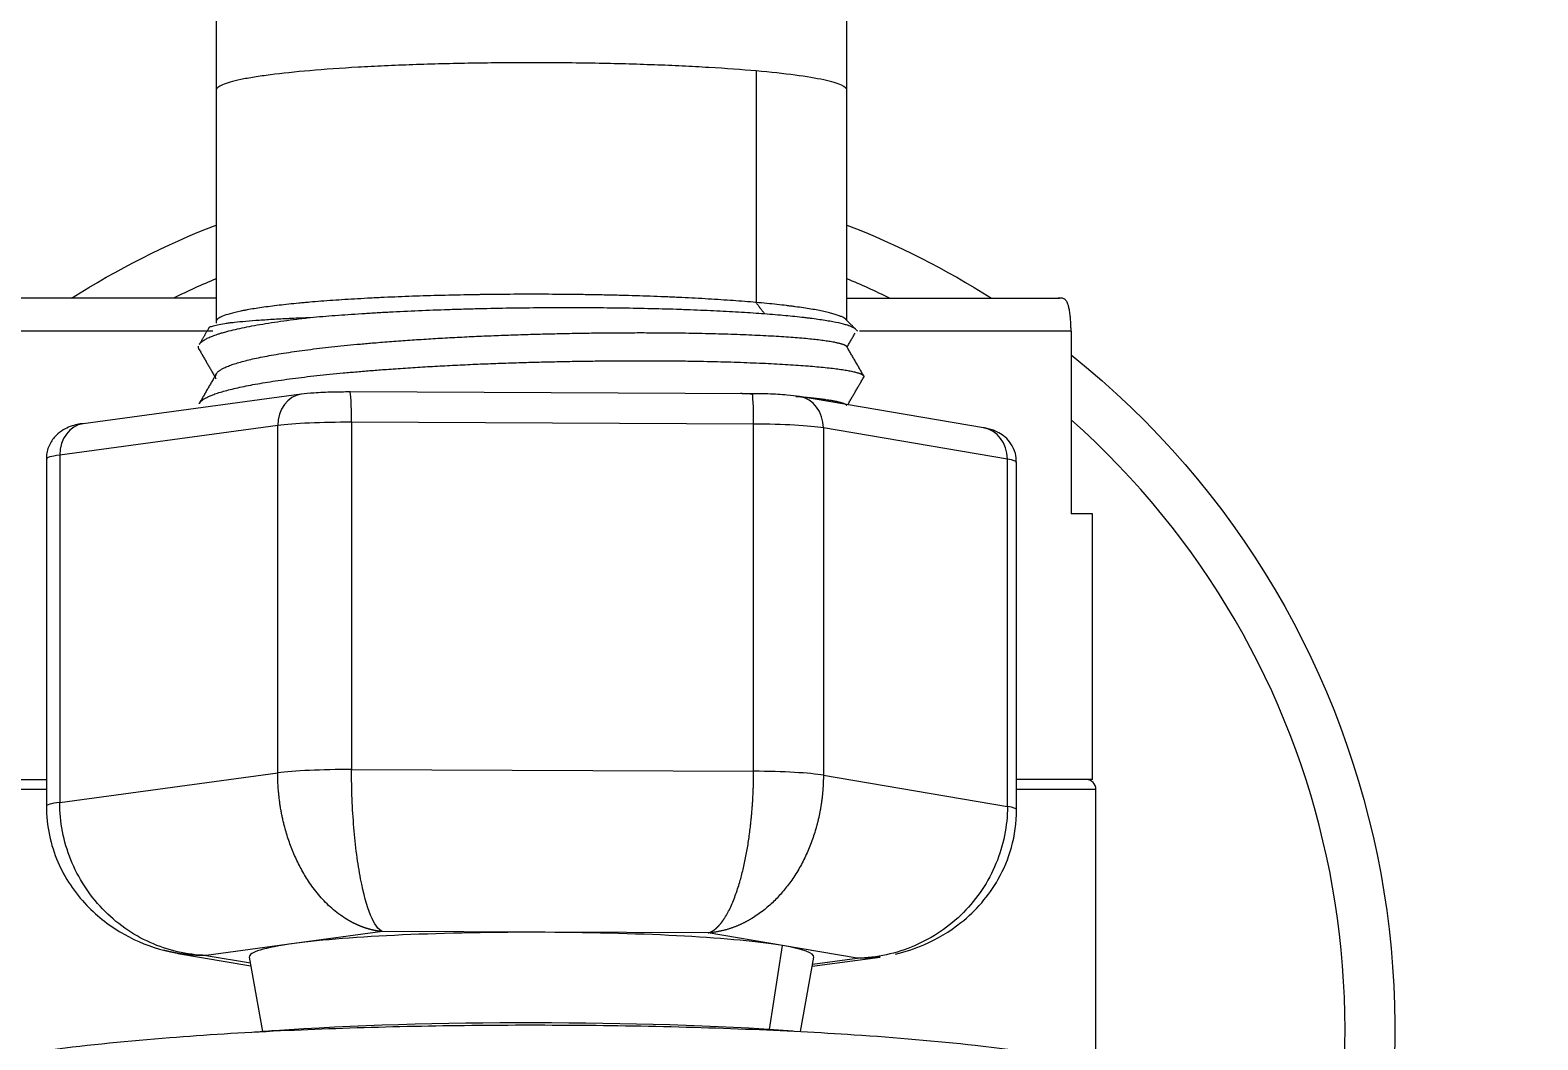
# Model space of a CAD drawing. Header units: millimetres. Extents: x 2433 to 4809, y -10272 to -6912.
# Drawn here: x 3178.9 to 3224.31, y -7964.46 to -7934.04 of the extents above; entities that cross this region are included whole.
import ezdxf

# ---------------------------------------------------------------- set-up
doc = ezdxf.new("R2010")
doc.units = ezdxf.units.MM
doc.layers.add('DIM', color=3, linetype='Continuous', lineweight=13)
doc.styles.add('ARIAL', font='arial.ttf')
doc.dimstyles.get("Standard").update_dxf_attribs({"dimtxt": 15, "dimasz": 15, "dimexe": 0.18, "dimexo": 0.0625, "dimgap": 4, "dimtad": 0, "dimtih": 1, "dimtoh": 1, "dimdec": 1, "dimdsep": 46, "dimtxsty": 'ARIAL', "dimcen": 0, "dimclrd": 3, "dimclre": 3, "dimclrt": 3, "dimadec": 0, "dimazin": 0, "dimtfac": 1, "dimtdec": 1, "dimtofl": 0, "dimtmove": 0, "dimatfit": 3, "dimfxl": 1, "dimtolj": 1, "dimtzin": 0, "dimarcsym": 0})

# ---------------------------------------------------------------- blocks, each defined once
blk = doc.blocks.new('*D43')
at = {"layer": 'Defpoints', "color": 0, "transparency": 16777216}
for p in [(3193.999, -7897.186), (3599.118, -9941.356), (3679.627, -9941.356)]:
    blk.add_point(p, dxfattribs=at)
at = {"layer": 'DIM', "color": 3, "lineweight": -2, "transparency": 16777216}
for p, q in [((3194.062, -7897.186), (3679.807, -7897.186)), ((3679.627, -7915.186), (3679.627, -8902.472)), ((3679.627, -9923.356), (3679.627, -8936.071)), ((3599.18, -9941.356), (3679.807, -9941.356))]:
    blk.add_line(p, q, dxfattribs=at)
at = {"layer": 'DIM', "color": 3, "transparency": 16777216}
for points in [[(3676.627, -7915.186), (3682.627, -7915.186), (3679.627, -7897.186)], [(3676.627, -9923.356), (3682.627, -9923.356), (3679.627, -9941.356)]]:
    blk.add_solid(points, dxfattribs=at)
at = {"layer": 'DIM', "color": 3, "transparency": 16777216, "insert": (3679.627, -8919.271), "char_height": 18, "attachment_point": 5, "style": 'ARIAL'}
blk.add_mtext('\\A1;(2280)', dxfattribs=at)

msp = doc.modelspace()

# ---------------------------------------------------------------- linework, layer by layer
at = {"linetype": 'Continuous', "lineweight": 18}
for p, q in [((3184.499, -7906.686), (3184.499, -7935.853)), ((3203.499, -7935.853), (3203.499, -7906.686)), ((3184.499, -7935.853), (3184.499, -7936.686)), ((3203.499, -7936.686), (3203.499, -7935.852)), ((3184.499, -7942.116), (3178.135, -7942.116)), ((3203.499, -7942.116), (3209.899, -7942.116)), ((3210.248, -7943.116), (3210.248, -7948.616)), ((3187.061, -7945.012), (3180.494, -7945.9)), ((3200.643, -7944.995), (3188.533, -7944.943)), ((3200.643, -7944.995), (3200.639, -7944.999)), ((3207.611, -7946.019), (3202.067, -7945.08)), ((3179.389, -7946.962), (3179.389, -7957.422)), ((3208.609, -7957.525), (3208.609, -7947.065)), ((3210.899, -7948.616), (3210.248, -7948.616)), ((3210.899, -7956.616), (3210.899, -7948.616)), ((3177.099, -7956.616), (3179.389, -7956.616)), ((3210.899, -7956.616), (3208.61, -7956.616)), ((3210.999, -7965.175), (3210.999, -7956.916)), ((3183.345, -7961.852), (3185.546, -7962.225)), ((3185.5, -7961.968), (3185.897, -7964.208)), ((3202.102, -7964.208), (3202.498, -7961.968)), ((3202.45, -7962.239), (3204.504, -7961.962))]:
    msp.add_line(p, q, dxfattribs=at)
at = {"linetype": 'Continuous', "lineweight": 13}
for p, q in [((3200.765, -7935.274), (3200.765, -7942.247)), ((3184.397, -7943.116), (3178.52, -7943.116)), ((3210.248, -7943.116), (3203.879, -7943.116)), ((3186.355, -7945.956), (3179.788, -7946.844)), ((3186.355, -7956.416), (3186.355, -7945.956)), ((3200.688, -7945.908), (3188.578, -7945.856)), ((3188.578, -7945.856), (3188.578, -7956.316)), ((3200.688, -7956.368), (3200.688, -7945.908)), ((3208.333, -7946.966), (3202.789, -7946.026)), ((3202.789, -7946.026), (3202.789, -7956.486)), ((3179.788, -7946.844), (3179.788, -7957.304)), ((3208.333, -7957.426), (3208.333, -7946.966)), ((3179.788, -7957.304), (3186.355, -7956.416)), ((3188.578, -7956.316), (3200.688, -7956.368)), ((3202.789, -7956.486), (3208.333, -7957.426)), ((3179.39, -7956.916), (3176.999, -7956.916)), ((3210.999, -7956.916), (3208.609, -7956.916)), ((3189.512, -7961.196), (3186.854, -7961.555)), ((3194.414, -7961.217), (3189.512, -7961.196)), ((3199.315, -7961.237), (3194.414, -7961.217)), ((3201.559, -7961.618), (3199.315, -7961.237)), ((3186.854, -7961.555), (3184.196, -7961.915)), ((3201.164, -7964.144), (3201.559, -7961.618)), ((3203.803, -7961.998), (3201.559, -7961.618)), ((3184.196, -7961.915), (3185.531, -7962.141)), ((3202.461, -7962.18), (3203.803, -7961.998))]:
    msp.add_line(p, q, dxfattribs=at)
at = {"linetype": 'Continuous', "lineweight": 18, "extrusion": (0, 0, -1)}
for start, end in [(57.7941, 68.5659), (111.4341, 122.2059), (128.6803, 210.5719)]:
    msp.add_arc((-3193.999, -7964.116), 26, start, end, dxfattribs=at)
at = {"linetype": 'Continuous', "lineweight": 13}
for start, end in [(112.815, 116.1112), (63.8888, 67.185), (336.0234, 48.4537)]:
    msp.add_arc((3193.999, -7964.116), 24.5, start, end, dxfattribs=at)
at = {"linetype": 'Continuous', "lineweight": 18}
msp.add_arc((3210.699, -7956.916), 0.3, 0, 90, dxfattribs=at)
at = {"linetype": 'Continuous', "lineweight": 13}
for centre, major_axis, ratio, start_param, end_param in [((3187.195, -7946.003), (0.134, -0.991), 0.837434, 3.141318, 4.552236), ((3188.529, -7945.943), (-0.004, -1), 0.048541, 1.658166, 3.141592), ((3200.639, -7945.995), (-0.004, -1), 0.048541, 1.658166, 3.141592), ((3201.9, -7946.066), (0.167, 0.986), 0.885976, 4.901458, 6.283464), ((3180.629, -7946.891), (0.134, -0.991), 0.837434, 3.141612, 4.552236), ((3188.456, -7946.074), (2.5, 0), 0.087156, 1.52205, 2.569248), ((3200.566, -7946.125), (2.5, 0), 0.087156, 0.474853, 1.52205), ((3207.443, -7947.005), (0.167, 0.986), 0.885976, 4.901458, 6.28317), ((3181.889, -7946.962), (2.5, 0), 0.087156, 2.569248, 3.14159), ((3206.109, -7947.065), (2.5, 0), 0.087156, 6.283184, 6.758038), ((3188.456, -7956.534), (-2.5, 0), 0.087156, 4.663643, 5.71084), ((3200.566, -7956.585), (-2.5, 0), 0.087156, 3.616445, 4.663643), ((3181.889, -7957.422), (-2.5, 0), 0.087156, 5.71084, 6.284183), ((3206.109, -7957.525), (-2.5, 0), 0.087156, 3.142344, 3.616445)]:
    msp.add_ellipse(centre, major_axis=major_axis, ratio=ratio, start_param=start_param, end_param=end_param, dxfattribs=at)
at = {"linetype": 'Continuous', "lineweight": 18}
for centre, major_axis, start_param, end_param in [((3193.999, -7961.957), (-8.5, 0), 4.663643, 5.71084), ((3193.999, -7961.957), (-8.5, 0), 3.616445, 4.663643), ((3193.999, -7961.957), (-8.5, 0), 5.71084, 6.298596), ((3193.999, -7961.957), (-8.5, 0), 3.12616, 3.616445), ((3193.999, -7965.022), (-12.36, 0), 4.022549, 5.388357), ((3193.999, -7965.022), (-12.36, 0), 5.388357, 5.46252)]:
    msp.add_ellipse(centre, major_axis=major_axis, ratio=0.087156, start_param=start_param, end_param=end_param, dxfattribs=at)
for points, knots in [([(3193.999, -7935.027), (3193.712, -7935.027), (3193.424, -7935.028), (3192.824, -7935.033), (3192.513, -7935.036), (3191.597, -7935.052), (3191.003, -7935.067), (3190.138, -7935.098), (3189.852, -7935.109), (3189.299, -7935.135), (3189.032, -7935.148), (3188.256, -7935.193), (3187.773, -7935.227), (3186.881, -7935.304), (3186.483, -7935.346), (3185.962, -7935.413), (3185.801, -7935.436), (3185.503, -7935.484), (3185.367, -7935.508), (3185.004, -7935.584), (3184.82, -7935.635), (3184.57, -7935.741), (3184.504, -7935.796), (3184.5, -7935.852), (3184.499, -7935.854), (3184.499, -7935.855)], [0, 0, 0, 0, 0.057907, 0.057907, 0.120447, 0.120447, 0.245525, 0.245525, 0.308064, 0.308064, 0.370603, 0.370603, 0.495681, 0.495681, 0.620759, 0.620759, 0.683298, 0.683298, 0.745837, 0.745837, 0.870915, 0.870915, 0.995993, 0.995993, 1, 1, 1, 1]), ([(3200.765, -7935.274), (3200.33, -7935.235), (3199.854, -7935.201), (3199.079, -7935.155), (3198.81, -7935.14), (3198.263, -7935.114), (3197.705, -7935.091), (3197.123, -7935.072), (3196.529, -7935.056), (3196.225, -7935.049), (3195.305, -7935.033), (3194.688, -7935.027), (3194.045, -7935.027), (3194.022, -7935.027), (3193.999, -7935.027)], [0, 0, 0, 0, 0.247707, 0.247707, 0.37156, 0.37156, 0.495414, 0.619267, 0.619267, 0.743121, 0.743121, 0.990828, 0.990828, 1, 1, 1, 1]), ([(3203.498, -7935.869), (3203.499, -7935.867), (3203.499, -7935.864), (3203.504, -7935.807), (3203.447, -7935.753), (3203.272, -7935.673), (3203.199, -7935.647), (3203.023, -7935.595), (3202.919, -7935.569), (3202.568, -7935.493), (3202.28, -7935.446), (3201.598, -7935.355), (3201.201, -7935.312), (3200.765, -7935.274)], [0, 0, 0, 0, 0.010976, 0.010976, 0.258232, 0.258232, 0.38186, 0.38186, 0.505488, 0.505488, 0.752744, 0.752744, 1, 1, 1, 1]), ([(3200.757, -7942.246), (3200.537, -7942.227), (3200.307, -7942.209), (3199.829, -7942.175), (3199.581, -7942.158), (3199.195, -7942.135), (3199.064, -7942.128), (3198.798, -7942.114), (3198.662, -7942.107), (3198.49, -7942.099), (3198.455, -7942.097), (3198.386, -7942.094), (3198.351, -7942.092), (3198.247, -7942.088), (3198.177, -7942.085), (3197.966, -7942.076), (3197.824, -7942.07), (3197.394, -7942.054), (3197.102, -7942.045), (3196.657, -7942.033), (3196.508, -7942.03), (3196.206, -7942.023), (3196.054, -7942.02), (3195.824, -7942.016), (3195.746, -7942.015), (3195.592, -7942.012), (3195.361, -7942.009), (3195.129, -7942.006), (3194.666, -7942.002), (3194.357, -7942), (3193.738, -7942), (3193.428, -7942.001), (3192.963, -7942.005), (3192.808, -7942.007), (3192.614, -7942.009), (3192.537, -7942.01), (3192.382, -7942.013), (3192.267, -7942.015), (3191.884, -7942.021), (3191.582, -7942.027), (3190.989, -7942.043), (3190.697, -7942.051), (3190.267, -7942.067), (3190.124, -7942.072), (3189.842, -7942.084), (3189.702, -7942.09), (3189.494, -7942.1), (3189.425, -7942.103), (3189.289, -7942.11), (3189.086, -7942.12), (3188.889, -7942.131), (3188.501, -7942.153), (3188.251, -7942.169), (3187.771, -7942.203), (3187.54, -7942.221), (3187.263, -7942.244), (3187.181, -7942.252), (3187.1, -7942.259), (3187.046, -7942.264), (3187.02, -7942.267), (3186.887, -7942.279), (3186.785, -7942.29), (3186.487, -7942.321), (3186.301, -7942.343), (3185.955, -7942.388), (3185.794, -7942.411), (3185.573, -7942.446), (3185.502, -7942.458), (3185.401, -7942.476), (3185.368, -7942.483), (3185.304, -7942.495), (3185.273, -7942.501), (3185.121, -7942.533), (3185.015, -7942.559), (3184.832, -7942.611), (3184.755, -7942.637), (3184.662, -7942.677), (3184.607, -7942.703), (3184.568, -7942.73), (3184.543, -7942.75), (3184.536, -7942.757), (3184.527, -7942.767), (3184.524, -7942.77), (3184.518, -7942.777), (3184.506, -7942.794), (3184.5, -7942.811), (3184.5, -7942.826), (3184.499, -7942.827), (3184.499, -7942.828)], [0, 0, 0, 0, 0.04158, 0.04158, 0.08316, 0.08316, 0.10395, 0.10395, 0.12474, 0.12474, 0.129938, 0.129938, 0.135135, 0.135135, 0.14553, 0.14553, 0.16632, 0.16632, 0.2079, 0.2079, 0.22869, 0.22869, 0.24948, 0.24948, 0.259875, 0.259875, 0.27027, 0.29106, 0.29106, 0.33264, 0.33264, 0.37422, 0.37422, 0.39501, 0.39501, 0.400208, 0.405406, 0.415801, 0.415801, 0.457381, 0.457381, 0.498961, 0.498961, 0.519751, 0.519751, 0.540541, 0.540541, 0.550936, 0.550936, 0.561331, 0.582121, 0.582121, 0.623701, 0.623701, 0.665281, 0.665281, 0.675676, 0.680873, 0.680873, 0.686071, 0.686071, 0.706861, 0.706861, 0.748441, 0.748441, 0.790021, 0.790021, 0.810811, 0.810811, 0.821206, 0.821206, 0.831601, 0.831601, 0.873181, 0.873181, 0.914761, 0.914761, 0.935551, 0.956341, 0.956341, 0.966736, 0.966736, 0.971934, 0.971934, 0.977131, 0.997921, 0.997921, 1, 1, 1, 1]), ([(3203.462, -7942.756), (3203.462, -7942.756), (3203.461, -7942.755), (3203.433, -7942.728), (3203.39, -7942.701), (3203.303, -7942.661), (3203.27, -7942.648), (3203.215, -7942.628), (3203.196, -7942.622), (3203.155, -7942.608), (3203.134, -7942.602), (3203.068, -7942.582), (3202.972, -7942.556), (3202.863, -7942.53), (3202.689, -7942.493), (3202.559, -7942.469), (3202.272, -7942.421), (3202.114, -7942.398), (3201.9, -7942.369), (3201.856, -7942.364), (3201.767, -7942.352), (3201.722, -7942.347), (3201.583, -7942.33), (3201.488, -7942.319), (3201.292, -7942.298), (3201.191, -7942.287), (3200.982, -7942.267), (3200.875, -7942.257), (3200.765, -7942.247)], [0, 0, 0, 0, 0.002209, 0.002209, 0.144751, 0.144751, 0.216021, 0.216021, 0.251657, 0.251657, 0.287292, 0.287292, 0.358563, 0.429834, 0.429834, 0.572375, 0.572375, 0.714917, 0.714917, 0.750552, 0.750552, 0.786188, 0.786188, 0.857458, 0.857458, 0.928729, 0.928729, 1, 1, 1, 1]), ([(3210.248, -7943.116), (3210.248, -7943.084), (3210.248, -7943.052), (3210.247, -7943.013), (3210.247, -7943.006), (3210.247, -7942.99), (3210.246, -7942.983), (3210.246, -7942.961), (3210.245, -7942.946), (3210.244, -7942.904), (3210.242, -7942.878), (3210.24, -7942.828), (3210.238, -7942.805), (3210.235, -7942.762), (3210.233, -7942.741), (3210.231, -7942.712), (3210.23, -7942.703), (3210.228, -7942.684), (3210.227, -7942.676), (3210.223, -7942.632), (3210.219, -7942.602), (3210.211, -7942.547), (3210.208, -7942.522), (3210.2, -7942.476), (3210.196, -7942.456), (3210.188, -7942.417), (3210.183, -7942.4), (3210.175, -7942.367), (3210.171, -7942.353), (3210.159, -7942.312), (3210.15, -7942.289), (3210.134, -7942.249), (3210.125, -7942.233), (3210.109, -7942.205), (3210.1, -7942.193), (3210.083, -7942.173), (3210.075, -7942.164), (3210.058, -7942.15), (3210.05, -7942.145), (3210.033, -7942.136), (3210.024, -7942.132), (3209.999, -7942.123), (3209.982, -7942.12), (3209.948, -7942.117), (3209.914, -7942.116), (3209.88, -7942.116), (3209.864, -7942.116)], [0, 0, 0, 0, 0.015625, 0.015625, 0.019531, 0.019531, 0.023437, 0.023437, 0.03125, 0.03125, 0.046875, 0.046875, 0.0625, 0.0625, 0.078125, 0.078125, 0.085938, 0.085938, 0.09375, 0.09375, 0.125, 0.125, 0.15625, 0.15625, 0.1875, 0.1875, 0.21875, 0.21875, 0.25, 0.25, 0.3125, 0.3125, 0.375, 0.375, 0.4375, 0.4375, 0.5, 0.5, 0.5625, 0.5625, 0.625, 0.625, 0.75, 0.75, 0.875, 1, 1, 1, 1]), ([(3184.281, -7943.012), (3184.283, -7943.009), (3184.285, -7943.006), (3184.291, -7943), (3184.295, -7942.997), (3184.318, -7942.981), (3184.347, -7942.969), (3184.429, -7942.943), (3184.481, -7942.93), (3184.606, -7942.904), (3184.68, -7942.891), (3184.808, -7942.871), (3184.853, -7942.865), (3184.925, -7942.856), (3184.949, -7942.853), (3185, -7942.847), (3185.026, -7942.844), (3185.158, -7942.829), (3185.273, -7942.818), (3185.522, -7942.797), (3185.656, -7942.786), (3185.944, -7942.766), (3186.097, -7942.756), (3186.341, -7942.742), (3186.425, -7942.738), (3186.555, -7942.731), (3186.599, -7942.729), (3186.687, -7942.724), (3186.732, -7942.722), (3186.958, -7942.712), (3187.148, -7942.704), (3187.345, -7942.697)], [0, 0, 0, 0, 0.02534, 0.02534, 0.051682, 0.051682, 0.157051, 0.157051, 0.26242, 0.26242, 0.367788, 0.367788, 0.420472, 0.420472, 0.446815, 0.446815, 0.473157, 0.473157, 0.578525, 0.578525, 0.683894, 0.683894, 0.789263, 0.789263, 0.841947, 0.841947, 0.868289, 0.868289, 0.894631, 0.894631, 1, 1, 1, 1]), ([(3187.345, -7942.697), (3187.584, -7942.676), (3187.832, -7942.655), (3188.345, -7942.617), (3188.61, -7942.598), (3188.952, -7942.577), (3189.021, -7942.572), (3189.159, -7942.564), (3189.369, -7942.551), (3189.58, -7942.54), (3190.008, -7942.517), (3190.298, -7942.503), (3190.888, -7942.478), (3191.187, -7942.467), (3191.644, -7942.452), (3191.798, -7942.447), (3192.03, -7942.44), (3192.108, -7942.438), (3192.264, -7942.434), (3192.342, -7942.432), (3192.732, -7942.423), (3193.045, -7942.416), (3193.67, -7942.406), (3193.982, -7942.403), (3194.607, -7942.398), (3194.919, -7942.398), (3195.31, -7942.398), (3195.388, -7942.398), (3195.544, -7942.399), (3195.622, -7942.399), (3195.855, -7942.4), (3196.009, -7942.401), (3196.468, -7942.406), (3196.769, -7942.41), (3197.361, -7942.42), (3197.652, -7942.426), (3198.082, -7942.438), (3198.223, -7942.442), (3198.434, -7942.449), (3198.504, -7942.452), (3198.644, -7942.457), (3198.713, -7942.459), (3199.057, -7942.472), (3199.323, -7942.484), (3199.837, -7942.508), (3200.085, -7942.522), (3200.563, -7942.551), (3200.793, -7942.566), (3201.013, -7942.583)], [0, 0, 0, 0, 0.0625, 0.0625, 0.125, 0.125, 0.140625, 0.140625, 0.15625, 0.1875, 0.1875, 0.25, 0.25, 0.3125, 0.3125, 0.34375, 0.34375, 0.359375, 0.359375, 0.375, 0.375, 0.4375, 0.4375, 0.5, 0.5, 0.5625, 0.5625, 0.578125, 0.578125, 0.59375, 0.59375, 0.625, 0.625, 0.6875, 0.6875, 0.75, 0.75, 0.78125, 0.78125, 0.796875, 0.796875, 0.8125, 0.8125, 0.875, 0.875, 0.9375, 0.9375, 1, 1, 1, 1]), ([(3201.013, -7942.583), (3201.236, -7942.599), (3201.446, -7942.617), (3201.842, -7942.654), (3202.028, -7942.673), (3202.245, -7942.698), (3202.288, -7942.704), (3202.371, -7942.714), (3202.412, -7942.719), (3202.532, -7942.734), (3202.608, -7942.745), (3202.827, -7942.776), (3202.958, -7942.798), (3203.193, -7942.843), (3203.296, -7942.865), (3203.429, -7942.901), (3203.47, -7942.912), (3203.517, -7942.927), (3203.526, -7942.93), (3203.544, -7942.936), (3203.552, -7942.939), (3203.578, -7942.948), (3203.593, -7942.954), (3203.667, -7942.984), (3203.711, -7943.008), (3203.742, -7943.034), (3203.745, -7943.037), (3203.748, -7943.04)], [0, 0, 0, 0, 0.140607, 0.140607, 0.281215, 0.281215, 0.316367, 0.316367, 0.351519, 0.351519, 0.421822, 0.421822, 0.56243, 0.56243, 0.703037, 0.703037, 0.773341, 0.773341, 0.790917, 0.790917, 0.808493, 0.808493, 0.843645, 0.843645, 0.984252, 0.984252, 1, 1, 1, 1]), ([(3188.533, -7944.943), (3188.355, -7944.943), (3187.976, -7944.946), (3187.456, -7944.969), (3187.176, -7944.997), (3187.061, -7945.012)], [0, 0, 0, 0, 0.308566, 0.686893, 1, 1, 1, 1]), ([(3202.067, -7945.08), (3201.957, -7945.062), (3201.682, -7945.029), (3201.182, -7945.002), (3200.809, -7944.996), (3200.643, -7944.995)], [0, 0, 0, 0, 0.321572, 0.714861, 1, 1, 1, 1]), ([(3180.494, -7945.9), (3180.381, -7945.9), (3180.194, -7945.945), (3179.892, -7946.073), (3179.658, -7946.251), (3179.474, -7946.52), (3179.382, -7946.782), (3179.397, -7946.934), (3179.402, -7946.965)], [0, 0, 0, 0, 0.305779, 0.445168, 0.591943, 0.763431, 0.950894, 1, 1, 1, 1]), ([(3208.596, -7947.062), (3208.602, -7946.968), (3208.585, -7946.772), (3208.457, -7946.506), (3208.276, -7946.299), (3208.084, -7946.167), (3207.904, -7946.088), (3207.753, -7946.047), (3207.657, -7946.026), (3207.611, -7946.019)], [0, 0, 0, 0, 0.153904, 0.335455, 0.487471, 0.621806, 0.743725, 0.871447, 1, 1, 1, 1]), ([(3179.389, -7957.422), (3179.39, -7957.719), (3179.449, -7958.287), (3179.784, -7959.342), (3180.51, -7960.429), (3181.677, -7961.316), (3182.517, -7961.654), (3182.951, -7961.767)], [0, 0, 0, 0, 0.145127, 0.285082, 0.545672, 0.782265, 1, 1, 1, 1]), ([(3204.957, -7961.875), (3205.255, -7961.806), (3205.947, -7961.577), (3207.094, -7960.902), (3208.003, -7959.854), (3208.509, -7958.636), (3208.607, -7957.918), (3208.609, -7957.525)], [0, 0, 0, 0, 0.148927, 0.361089, 0.64285, 0.812455, 1, 1, 1, 1]), ([(3183.344, -7961.852), (3183.342, -7961.851), (3183.332, -7961.85), (3183.313, -7961.846), (3183.287, -7961.842), (3183.261, -7961.837), (3183.235, -7961.832), (3183.21, -7961.827), (3183.185, -7961.822), (3183.16, -7961.817), (3183.135, -7961.811), (3183.111, -7961.806), (3183.087, -7961.8), (3183.063, -7961.795), (3183.04, -7961.789), (3183.017, -7961.784), (3182.994, -7961.778), (3182.971, -7961.772), (3182.949, -7961.766), (3182.932, -7961.762), (3182.923, -7961.759), (3182.921, -7961.759)], [0, 0, 0, 0, 0.010741, 0.07289, 0.13444, 0.195392, 0.255746, 0.315501, 0.374659, 0.433218, 0.491179, 0.548542, 0.605307, 0.661473, 0.717042, 0.772012, 0.826384, 0.880158, 0.933334, 0.985911, 1, 1, 1, 1]), ([(3214.949, -7966.122), (3214.847, -7966.087), (3213.948, -7965.782), (3212.256, -7965.398), (3209.836, -7964.932), (3207.07, -7964.575), (3203.975, -7964.309), (3200.437, -7964.126), (3196.911, -7964.029), (3193.303, -7964.008), (3189.78, -7964.057), (3186.337, -7964.179), (3182.89, -7964.393), (3179.805, -7964.695), (3176.929, -7965.151), (3174.811, -7965.588), (3173.599, -7965.964), (3173.262, -7966.075)], [0, 0, 0, 0, 0.007267, 0.063999, 0.122625, 0.19141, 0.284019, 0.361251, 0.441573, 0.517676, 0.593093, 0.669703, 0.750451, 0.843607, 0.913436, 0.976116, 1, 1, 1, 1])]:
    msp.add_open_spline(points, degree=3, knots=knots, dxfattribs=at)
for points, degree in [([(3184.499, -7935.856), (3184.499, -7939.364), (3184.499, -7942.873)], 2), ([(3203.499, -7942.793), (3203.499, -7939.3), (3203.499, -7935.808)], 2), ([(3200.765, -7942.247), (3200.763, -7942.247), (3200.76, -7942.247), (3200.757, -7942.246)], 3), ([(3203.822, -7943.113), (3203.64, -7942.933), (3203.459, -7942.753)], 2), ([(3184.284, -7943.008), (3184.137, -7943.261), (3183.991, -7943.514)], 2), ([(3203.504, -7943.59), (3203.745, -7943.173)], 1), ([(3183.992, -7943.668), (3184.225, -7944.072), (3184.459, -7944.477)], 2), ([(3204.004, -7944.456), (3203.748, -7944.014), (3203.493, -7943.572)], 2), ([(3184.503, -7944.402), (3184.247, -7944.844), (3183.992, -7945.286)], 2), ([(3203.525, -7945.327), (3203.765, -7944.912), (3204.004, -7944.497)], 2)]:
    msp.add_open_spline(points, degree=degree, dxfattribs=at)
at = {"linetype": 'Continuous', "lineweight": 13}
msp.add_open_spline([(3200.757, -7942.246), (3201.013, -7942.583)], degree=1, dxfattribs=at)
at = {"linetype": 'Continuous', "lineweight": 18}
for points, weights, knots in [([(3183.991, -7943.514), (3184.073, -7943.37), (3184.46, -7943.232), (3185.303, -7942.931), (3187.345, -7942.697)], [0.976572988724, 0.980584578644, 1, 0.958656238236, 0.987160656757], [0, 0, 0, 0.319547, 0.319547, 1, 1, 1]), ([(3184.502, -7944.551), (3184.38, -7944.337), (3184.946, -7944.132), (3185.9, -7943.787), (3188.4, -7943.541), (3190.899, -7943.294), (3193.989, -7943.205), (3197.078, -7943.116), (3199.578, -7943.186), (3202.078, -7943.255), (3203.033, -7943.423), (3203.443, -7943.495), (3203.492, -7943.57)], [0.976606182363, 0.970392239929, 1, 0.951056516295, 1, 0.951056516295, 1, 0.951056516295, 1, 0.951056516295, 1, 0.978381081145, 0.97586082945], [0, 0, 0, 0.119869, 0.119869, 0.31802, 0.31802, 0.516172, 0.516172, 0.714323, 0.714323, 0.912474, 0.912474, 1, 1, 1]), ([(3183.991, -7945.287), (3184.074, -7945.143), (3184.46, -7945.005), (3185.466, -7944.647), (3188.1, -7944.391), (3190.733, -7944.136), (3193.989, -7944.047), (3197.245, -7943.958), (3199.879, -7944.036), (3202.513, -7944.114), (3203.519, -7944.296), (3204.063, -7944.394), (3204.004, -7944.496)], [0.976599853905, 0.980649177473, 1, 0.951056516295, 1, 0.951056516295, 1, 0.951056516295, 1, 0.951056516295, 1, 0.972944503591, 0.975801053915], [0, 0, 0, 0.079903, 0.079903, 0.281998, 0.281998, 0.484093, 0.484093, 0.686188, 0.686188, 0.888284, 0.888284, 1, 1, 1]), ([(3201.96, -7945.074), (3202.645, -7945.128), (3203.033, -7945.196), (3203.445, -7945.268), (3203.492, -7945.344)], [0.976179661648, 0.979520873618, 1, 0.978273820492, 0.975836291496], [0, 0, 0, 0.485226, 0.485226, 1, 1, 1])]:
    msp.add_rational_spline(points, weights, degree=2, knots=knots, dxfattribs=at)
for points, weights in [([(3183.992, -7943.668), (3183.963, -7943.618), (3183.971, -7943.567)], [0.976623557944, 0.975201345112, 0.975625831554]), ([(3200.294, -7944.982), (3200.495, -7944.99), (3200.685, -7944.998)], [0.987163424121, 0.984136041983, 0.981896361767])]:
    msp.add_rational_spline(points, weights, degree=2, dxfattribs=at)
at = {"linetype": 'Continuous', "lineweight": 13}
for points, knots in [([(3189.512, -7961.196), (3189.504, -7961.195), (3189.488, -7961.193), (3189.464, -7961.191), (3189.441, -7961.188), (3189.418, -7961.185), (3189.394, -7961.182), (3189.371, -7961.178), (3189.349, -7961.174), (3189.326, -7961.171), (3189.304, -7961.166), (3189.281, -7961.162), (3189.259, -7961.158), (3189.237, -7961.153), (3189.216, -7961.148), (3189.194, -7961.143), (3189.173, -7961.138), (3189.152, -7961.133), (3189.131, -7961.127), (3189.11, -7961.122), (3189.09, -7961.116), (3189.07, -7961.11), (3189.05, -7961.104), (3189.03, -7961.098), (3189.01, -7961.092), (3188.99, -7961.085), (3188.971, -7961.079), (3188.952, -7961.072), (3188.933, -7961.066), (3188.914, -7961.059), (3188.896, -7961.052), (3188.878, -7961.045), (3188.86, -7961.038), (3188.842, -7961.031), (3188.824, -7961.024), (3188.806, -7961.016), (3188.789, -7961.009), (3188.772, -7961.002), (3188.755, -7960.994), (3188.738, -7960.987), (3188.722, -7960.979), (3188.706, -7960.971), (3188.69, -7960.964), (3188.674, -7960.956), (3188.658, -7960.948), (3188.642, -7960.941), (3188.627, -7960.933), (3188.612, -7960.925), (3188.597, -7960.918), (3188.582, -7960.91), (3188.568, -7960.902), (3188.553, -7960.894), (3188.539, -7960.886), (3188.525, -7960.879), (3188.512, -7960.871), (3188.498, -7960.863), (3188.485, -7960.855), (3188.471, -7960.848), (3188.458, -7960.84), (3188.446, -7960.832), (3188.433, -7960.824), (3188.42, -7960.817), (3188.408, -7960.809), (3188.396, -7960.802), (3188.384, -7960.794), (3188.373, -7960.787), (3188.361, -7960.779), (3188.281, -7960.727), (3188.137, -7960.624), (3187.937, -7960.455), (3187.751, -7960.273), (3187.58, -7960.081), (3187.423, -7959.882), (3187.245, -7959.628), (3187.054, -7959.308), (3186.862, -7958.915), (3186.702, -7958.508), (3186.608, -7958.207), (3186.559, -7958.024), (3186.543, -7957.961), (3186.528, -7957.898), (3186.513, -7957.834), (3186.499, -7957.77), (3186.485, -7957.707), (3186.473, -7957.643), (3186.461, -7957.578), (3186.449, -7957.514), (3186.438, -7957.45), (3186.428, -7957.385), (3186.418, -7957.321), (3186.41, -7957.256), (3186.401, -7957.191), (3186.394, -7957.127), (3186.387, -7957.062), (3186.381, -7956.997), (3186.375, -7956.932), (3186.37, -7956.868), (3186.366, -7956.803), (3186.363, -7956.738), (3186.36, -7956.674), (3186.357, -7956.609), (3186.356, -7956.545), (3186.355, -7956.48), (3186.355, -7956.437), (3186.355, -7956.416)], [0, 0, 0, 0, 0.004895, 0.009754, 0.014575, 0.019359, 0.024106, 0.028816, 0.033489, 0.038124, 0.042723, 0.047284, 0.051808, 0.056296, 0.060746, 0.065158, 0.069534, 0.073873, 0.078174, 0.082439, 0.086666, 0.090856, 0.095009, 0.099125, 0.103204, 0.107246, 0.11125, 0.115218, 0.119148, 0.123042, 0.126898, 0.130717, 0.134499, 0.138243, 0.141951, 0.145621, 0.149255, 0.152851, 0.15641, 0.159932, 0.163417, 0.166865, 0.170276, 0.17365, 0.176986, 0.180285, 0.183548, 0.186773, 0.189961, 0.193112, 0.196226, 0.199302, 0.202342, 0.205344, 0.20831, 0.211238, 0.214129, 0.216983, 0.2198, 0.22258, 0.225323, 0.228028, 0.230697, 0.233328, 0.235923, 0.23848, 0.241, 0.243483, 0.291074, 0.337066, 0.381462, 0.424265, 0.465479, 0.505108, 0.572167, 0.63756, 0.701316, 0.763466, 0.772694, 0.78191, 0.791115, 0.800309, 0.809492, 0.818665, 0.827826, 0.836977, 0.846117, 0.855246, 0.864366, 0.873475, 0.882574, 0.891663, 0.900743, 0.909812, 0.918872, 0.927923, 0.936964, 0.945996, 0.955018, 0.964032, 0.973037, 0.982033, 0.991021, 1, 1, 1, 1]), ([(3189.512, -7961.196), (3189.39, -7961.144), (3189.267, -7960.975), (3189.042, -7960.43), (3188.938, -7960.054), (3188.808, -7959.376), (3188.769, -7959.132), (3188.701, -7958.615), (3188.672, -7958.343), (3188.626, -7957.781), (3188.608, -7957.491), (3188.584, -7956.906), (3188.578, -7956.61), (3188.578, -7956.316)], [0, 0, 0, 0, 0.25, 0.25, 0.5, 0.5, 0.625, 0.625, 0.75, 0.75, 0.875, 0.875, 1, 1, 1, 1]), ([(3199.315, -7961.237), (3199.319, -7961.236), (3199.326, -7961.234), (3199.336, -7961.231), (3199.346, -7961.228), (3199.356, -7961.224), (3199.366, -7961.22), (3199.376, -7961.216), (3199.386, -7961.211), (3199.396, -7961.207), (3199.406, -7961.202), (3199.415, -7961.197), (3199.425, -7961.192), (3199.434, -7961.187), (3199.444, -7961.181), (3199.453, -7961.176), (3199.462, -7961.17), (3199.471, -7961.164), (3199.48, -7961.158), (3199.489, -7961.152), (3199.498, -7961.146), (3199.507, -7961.139), (3199.516, -7961.133), (3199.524, -7961.126), (3199.533, -7961.119), (3199.541, -7961.112), (3199.55, -7961.105), (3199.558, -7961.098), (3199.566, -7961.091), (3199.574, -7961.083), (3199.582, -7961.076), (3199.59, -7961.068), (3199.598, -7961.061), (3199.606, -7961.053), (3199.614, -7961.046), (3199.621, -7961.038), (3199.629, -7961.03), (3199.636, -7961.022), (3199.644, -7961.014), (3199.651, -7961.006), (3199.658, -7960.998), (3199.665, -7960.99), (3199.672, -7960.982), (3199.679, -7960.974), (3199.686, -7960.966), (3199.693, -7960.958), (3199.699, -7960.95), (3199.706, -7960.941), (3199.713, -7960.933), (3199.719, -7960.925), (3199.725, -7960.917), (3199.732, -7960.909), (3199.738, -7960.9), (3199.744, -7960.892), (3199.75, -7960.884), (3199.756, -7960.876), (3199.762, -7960.868), (3199.767, -7960.86), (3199.773, -7960.851), (3199.779, -7960.843), (3199.784, -7960.835), (3199.79, -7960.827), (3199.795, -7960.819), (3199.8, -7960.812), (3199.805, -7960.804), (3199.811, -7960.796), (3199.816, -7960.788), (3199.85, -7960.734), (3199.913, -7960.626), (3200, -7960.451), (3200.08, -7960.264), (3200.155, -7960.068), (3200.223, -7959.864), (3200.301, -7959.605), (3200.384, -7959.28), (3200.467, -7958.882), (3200.537, -7958.47), (3200.578, -7958.166), (3200.599, -7957.982), (3200.606, -7957.918), (3200.612, -7957.854), (3200.619, -7957.791), (3200.625, -7957.726), (3200.631, -7957.662), (3200.636, -7957.598), (3200.642, -7957.533), (3200.647, -7957.469), (3200.651, -7957.404), (3200.656, -7957.339), (3200.66, -7957.274), (3200.664, -7957.21), (3200.667, -7957.145), (3200.671, -7957.08), (3200.674, -7957.015), (3200.676, -7956.95), (3200.679, -7956.885), (3200.681, -7956.82), (3200.683, -7956.755), (3200.684, -7956.69), (3200.686, -7956.626), (3200.687, -7956.561), (3200.687, -7956.496), (3200.688, -7956.432), (3200.688, -7956.389), (3200.688, -7956.368)], [0, 0, 0, 0, 0.004895, 0.009754, 0.014575, 0.019359, 0.024106, 0.028816, 0.033489, 0.038124, 0.042723, 0.047284, 0.051808, 0.056296, 0.060746, 0.065158, 0.069534, 0.073873, 0.078174, 0.082439, 0.086666, 0.090856, 0.095009, 0.099125, 0.103204, 0.107246, 0.11125, 0.115218, 0.119148, 0.123042, 0.126898, 0.130717, 0.134499, 0.138243, 0.141951, 0.145621, 0.149255, 0.152851, 0.15641, 0.159932, 0.163417, 0.166865, 0.170276, 0.17365, 0.176986, 0.180285, 0.183548, 0.186773, 0.189961, 0.193112, 0.196226, 0.199302, 0.202342, 0.205344, 0.20831, 0.211238, 0.214129, 0.216983, 0.2198, 0.22258, 0.225323, 0.228028, 0.230697, 0.233328, 0.235923, 0.23848, 0.241, 0.243483, 0.291074, 0.337066, 0.381462, 0.424265, 0.465479, 0.505108, 0.572167, 0.63756, 0.701316, 0.763466, 0.772694, 0.78191, 0.791115, 0.800309, 0.809492, 0.818665, 0.827826, 0.836977, 0.846117, 0.855246, 0.864366, 0.873475, 0.882574, 0.891663, 0.900743, 0.909812, 0.918872, 0.927923, 0.936964, 0.945996, 0.955018, 0.964032, 0.973037, 0.982033, 0.991021, 1, 1, 1, 1]), ([(3202.789, -7956.486), (3202.789, -7956.496), (3202.789, -7956.517), (3202.789, -7956.549), (3202.789, -7956.58), (3202.788, -7956.612), (3202.787, -7956.644), (3202.786, -7956.675), (3202.785, -7956.707), (3202.784, -7956.739), (3202.783, -7956.77), (3202.781, -7956.802), (3202.779, -7956.834), (3202.777, -7956.865), (3202.775, -7956.897), (3202.773, -7956.929), (3202.77, -7956.961), (3202.767, -7956.992), (3202.765, -7957.024), (3202.762, -7957.056), (3202.758, -7957.088), (3202.755, -7957.119), (3202.751, -7957.151), (3202.748, -7957.183), (3202.744, -7957.214), (3202.74, -7957.246), (3202.735, -7957.278), (3202.731, -7957.31), (3202.726, -7957.341), (3202.722, -7957.373), (3202.717, -7957.405), (3202.712, -7957.436), (3202.706, -7957.468), (3202.701, -7957.499), (3202.695, -7957.531), (3202.689, -7957.563), (3202.683, -7957.594), (3202.677, -7957.626), (3202.671, -7957.657), (3202.664, -7957.688), (3202.658, -7957.72), (3202.651, -7957.751), (3202.644, -7957.782), (3202.636, -7957.814), (3202.629, -7957.845), (3202.621, -7957.876), (3202.614, -7957.907), (3202.606, -7957.938), (3202.598, -7957.969), (3202.589, -7958.001), (3202.581, -7958.031), (3202.572, -7958.062), (3202.564, -7958.093), (3202.555, -7958.124), (3202.507, -7958.285), (3202.408, -7958.575), (3202.231, -7958.981), (3202.02, -7959.372), (3201.785, -7959.727), (3201.528, -7960.048), (3201.251, -7960.337), (3200.939, -7960.602), (3200.704, -7960.76), (3200.569, -7960.839), (3200.543, -7960.853), (3200.516, -7960.868), (3200.488, -7960.883), (3200.46, -7960.899), (3200.431, -7960.914), (3200.401, -7960.929), (3200.37, -7960.945), (3200.338, -7960.96), (3200.305, -7960.975), (3200.272, -7960.99), (3200.237, -7961.005), (3200.202, -7961.02), (3200.166, -7961.035), (3200.129, -7961.05), (3200.091, -7961.064), (3200.053, -7961.079), (3200.013, -7961.092), (3199.972, -7961.106), (3199.931, -7961.119), (3199.889, -7961.132), (3199.846, -7961.144), (3199.802, -7961.156), (3199.757, -7961.167), (3199.711, -7961.178), (3199.665, -7961.188), (3199.617, -7961.197), (3199.569, -7961.206), (3199.52, -7961.214), (3199.47, -7961.221), (3199.419, -7961.228), (3199.367, -7961.233), (3199.333, -7961.236), (3199.315, -7961.237)], [0, 0, 0, 0, 0.004404, 0.00881, 0.013218, 0.017628, 0.02204, 0.026454, 0.03087, 0.035289, 0.039709, 0.044132, 0.048557, 0.052984, 0.057413, 0.061845, 0.066278, 0.070714, 0.075153, 0.079593, 0.084036, 0.088481, 0.092928, 0.097378, 0.10183, 0.106285, 0.110741, 0.115201, 0.119662, 0.124126, 0.128592, 0.133061, 0.137533, 0.142006, 0.146483, 0.150961, 0.155443, 0.159926, 0.164413, 0.168902, 0.173393, 0.177887, 0.182384, 0.186883, 0.191385, 0.195889, 0.200396, 0.204906, 0.209419, 0.213934, 0.218452, 0.222972, 0.227496, 0.232022, 0.23655, 0.298699, 0.362458, 0.427857, 0.494924, 0.554949, 0.618545, 0.685727, 0.756503, 0.761506, 0.766657, 0.771957, 0.777405, 0.783002, 0.788747, 0.794641, 0.800683, 0.806874, 0.813213, 0.819701, 0.826337, 0.833121, 0.840054, 0.847136, 0.854366, 0.861745, 0.869272, 0.876948, 0.884772, 0.892744, 0.900865, 0.909135, 0.917553, 0.92612, 0.934835, 0.943699, 0.952711, 0.961872, 0.971181, 0.980639, 0.990245, 1, 1, 1, 1]), ([(3184.196, -7961.915), (3183.619, -7961.898), (3183.042, -7961.765), (3181.976, -7961.285), (3181.487, -7960.938), (3180.875, -7960.298), (3180.691, -7960.065), (3180.371, -7959.568), (3180.234, -7959.304), (3180.013, -7958.755), (3179.929, -7958.471), (3179.816, -7957.892), (3179.788, -7957.598), (3179.788, -7957.304)], [0, 0, 0, 0, 0.25, 0.25, 0.5, 0.5, 0.625, 0.625, 0.75, 0.75, 0.875, 0.875, 1, 1, 1, 1]), ([(3208.333, -7957.426), (3208.333, -7957.719), (3208.304, -7958.013), (3208.188, -7958.591), (3208.101, -7958.875), (3207.874, -7959.421), (3207.734, -7959.684), (3207.405, -7960.178), (3207.216, -7960.41), (3206.587, -7961.045), (3206.084, -7961.387), (3204.988, -7961.858), (3204.396, -7961.986), (3203.803, -7961.998)], [0, 0, 0, 0, 0.125, 0.125, 0.25, 0.25, 0.375, 0.375, 0.5, 0.5, 0.75, 0.75, 1, 1, 1, 1]), ([(3184.196, -7961.915), (3184.185, -7961.915), (3184.162, -7961.915), (3184.128, -7961.916), (3184.094, -7961.916), (3184.061, -7961.916), (3184.027, -7961.915), (3183.994, -7961.914), (3183.962, -7961.914), (3183.929, -7961.912), (3183.897, -7961.911), (3183.865, -7961.91), (3183.834, -7961.908), (3183.802, -7961.906), (3183.771, -7961.904), (3183.741, -7961.901), (3183.71, -7961.899), (3183.68, -7961.896), (3183.65, -7961.893), (3183.62, -7961.89), (3183.591, -7961.887), (3183.562, -7961.883), (3183.533, -7961.88), (3183.505, -7961.876), (3183.476, -7961.872), (3183.448, -7961.868), (3183.421, -7961.864), (3183.393, -7961.86), (3183.368, -7961.856), (3183.351, -7961.853), (3183.344, -7961.852)], [0, 0, 0, 0, 0.040004, 0.079704, 0.119101, 0.158195, 0.196985, 0.235472, 0.273656, 0.311536, 0.349113, 0.386387, 0.423358, 0.460025, 0.496388, 0.532449, 0.568206, 0.60366, 0.63881, 0.673657, 0.708201, 0.742442, 0.776379, 0.810013, 0.843343, 0.876371, 0.909095, 0.941515, 0.973633, 1, 1, 1, 1]), ([(3204.503, -7961.962), (3204.494, -7961.963), (3204.466, -7961.967), (3204.42, -7961.972), (3204.363, -7961.978), (3204.305, -7961.984), (3204.246, -7961.989), (3204.186, -7961.993), (3204.124, -7961.996), (3204.062, -7961.998), (3203.999, -7962), (3203.934, -7962), (3203.869, -7962), (3203.825, -7961.999), (3203.803, -7961.998)], [0, 0, 0, 0, 0.038842, 0.11902, 0.200638, 0.283697, 0.368195, 0.454133, 0.541511, 0.630329, 0.720587, 0.812285, 0.905422, 1, 1, 1, 1])]:
    msp.add_open_spline(points, degree=3, knots=knots, dxfattribs=at)

# ---------------------------------------------------------------- dimensions: what is measured, and where the dimension line sits
at = {"layer": 'DIM', "color": 3}
dim = msp.add_linear_dim(base=(3679.627, -9941.356), p1=(3193.999, -7897.186), p2=(3599.118, -9941.356), angle=90, text='(2280)', dimstyle='Standard', override={"dimtxt": 18, "dimasz": 18, "dimgap": 5}, dxfattribs=at)
dim.commit()
dim.dimension.update_dxf_attribs({"geometry": '*D43', "text_midpoint": (3679.627, -8919.271)})

doc.saveas('drawing.dxf')
